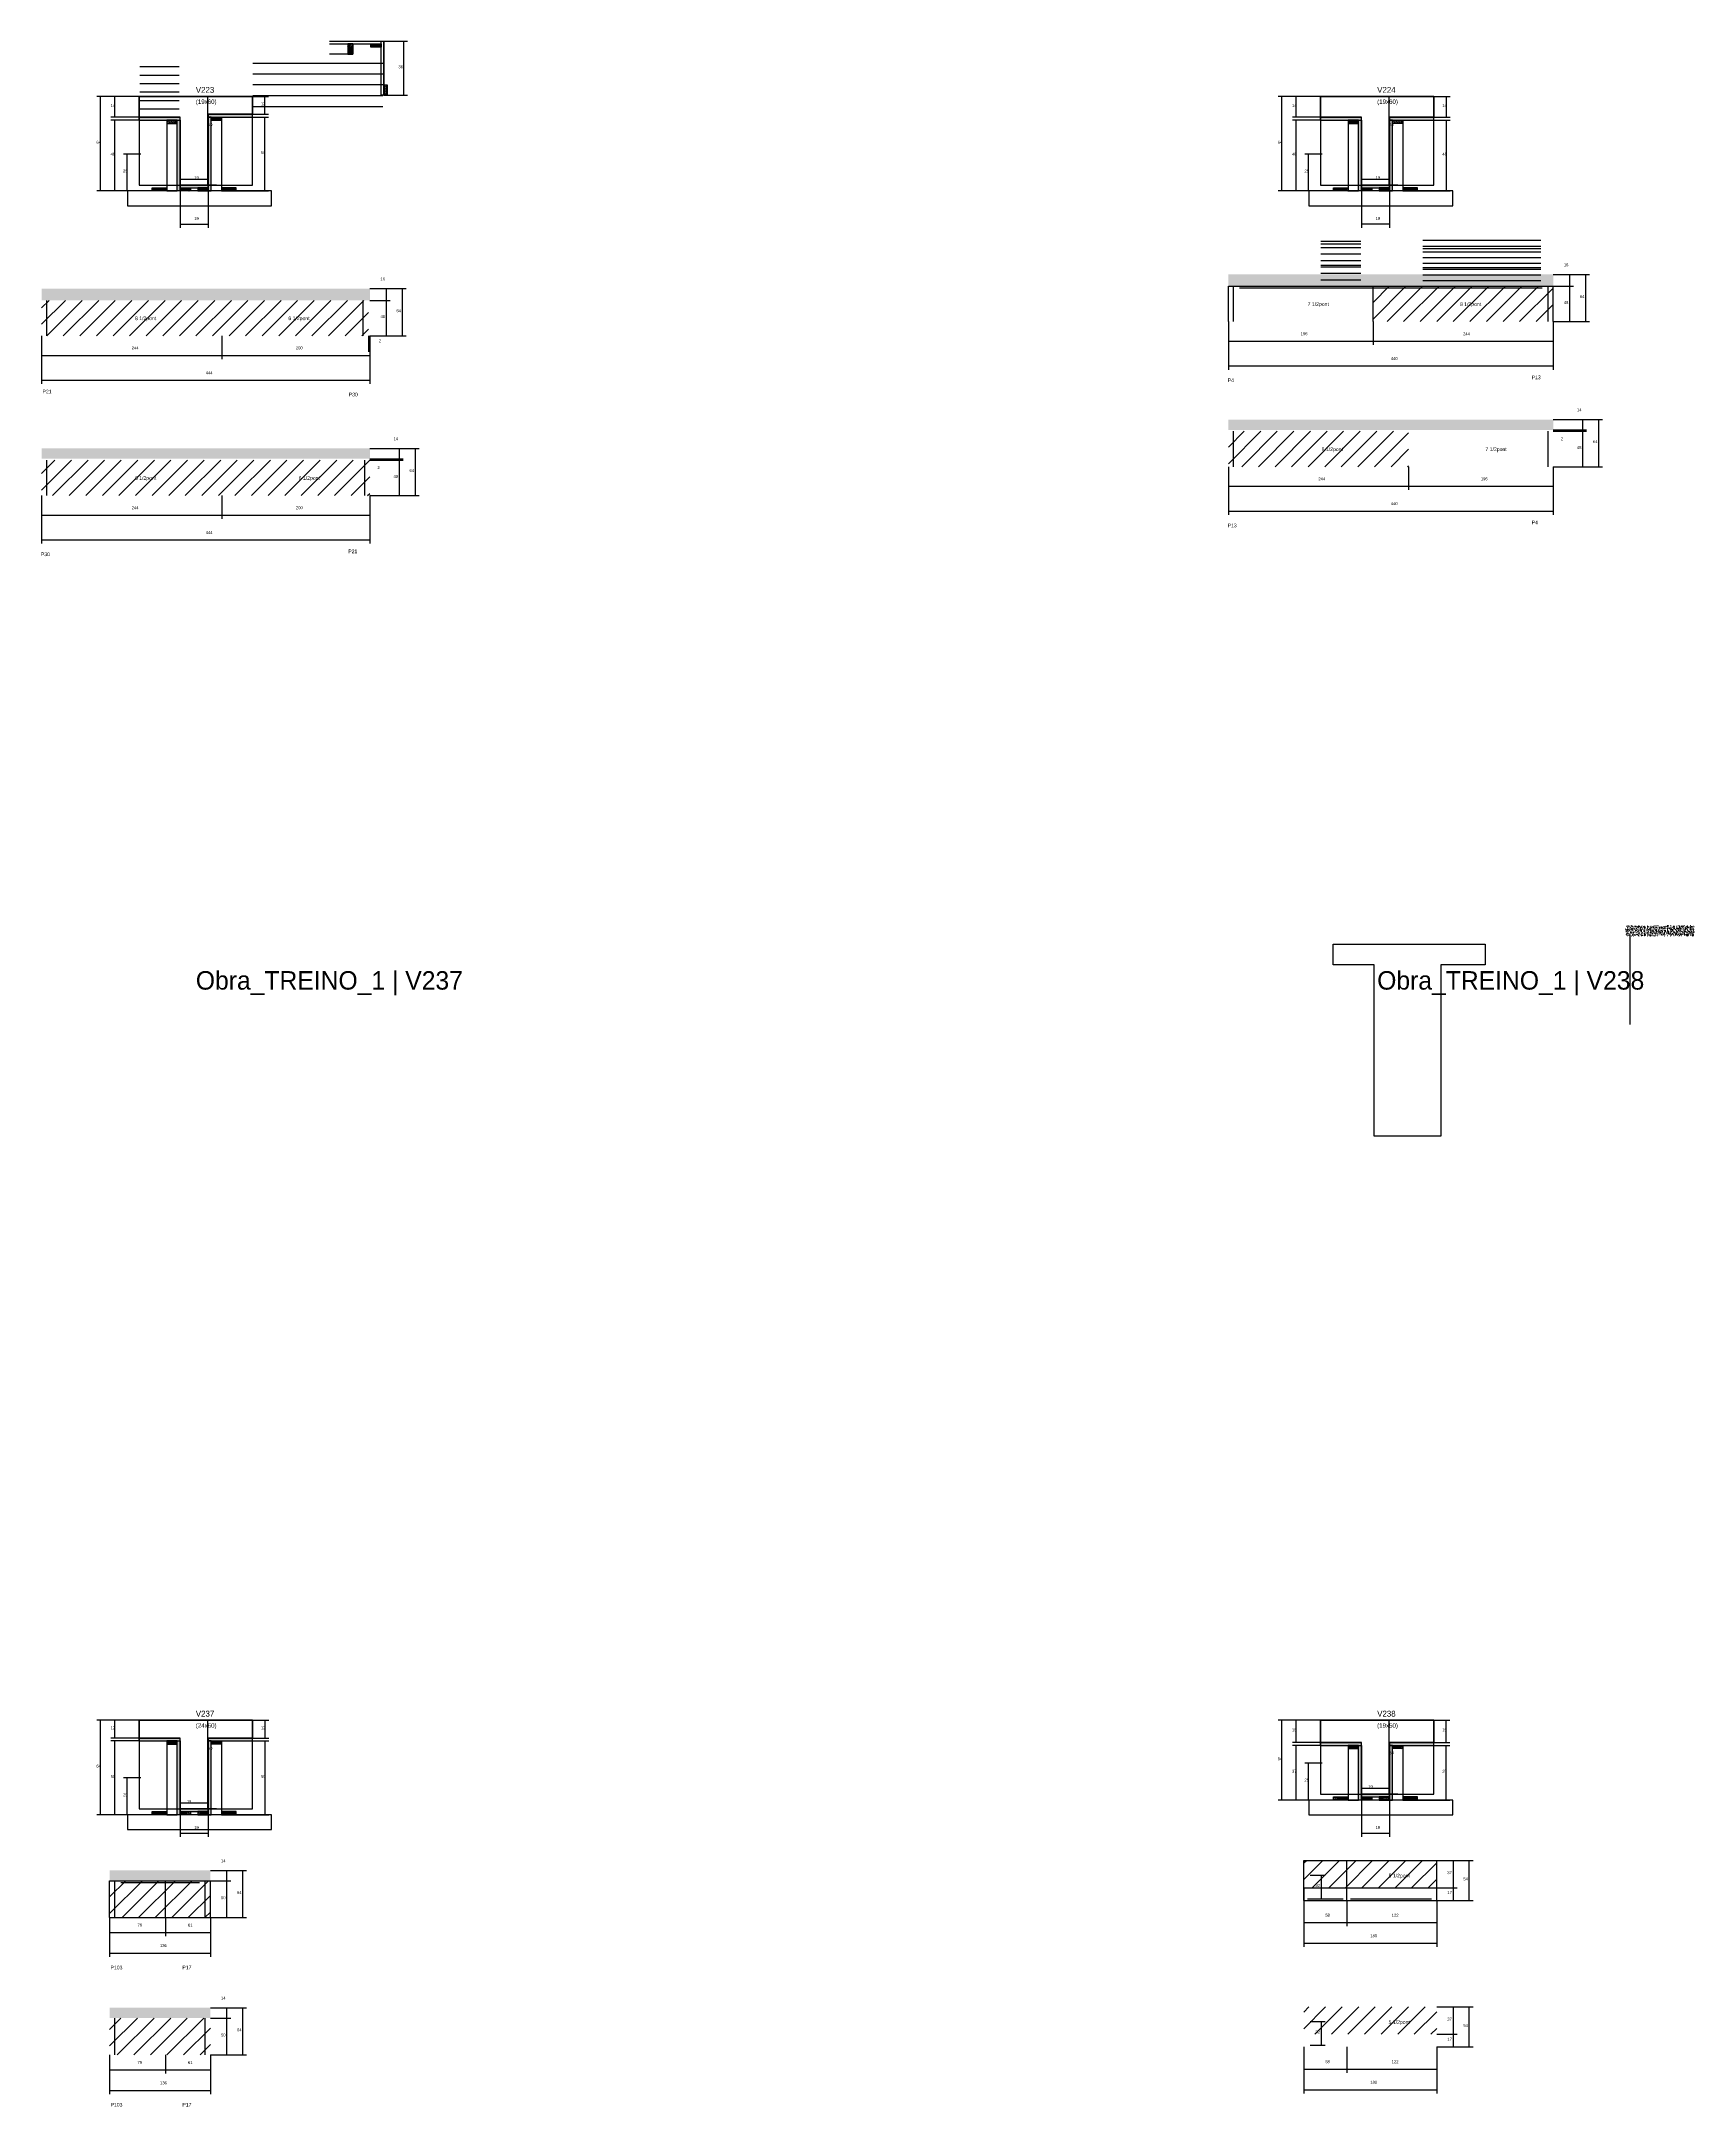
# Model space of a CAD drawing. Header units: metres. Extents: x -2848 to 22762, y -49062 to 1016.
# Drawn here: x 9391 to 11630, y -18123 to -15325 of the extents above; entities that cross this region are included whole.
import ezdxf

# ---------------------------------------------------------------- set-up
doc = ezdxf.new("R2010")
doc.units = ezdxf.units.M
for name, color, linetype in [('CONCRETO', 251, 'Continuous'), ('COTA', 4, 'Continuous'), ('Cota Seção (2x)', 4, 'Continuous'), ('Hachura', 253, 'Continuous'), ('LABEL_ID', 3, 'Continuous'), ('Madeira', 126, 'Continuous'), ('NOMENCLATURA', 7, 'Continuous'), ('Painéis', 200, 'Continuous'), ('REAPROVEITAMENTO', 251, 'Continuous'), ('SARR_2.2x7', 40, 'Continuous'), ('Texto Seção', 7, 'Continuous')]:
    doc.layers.add(name, color=color, linetype=linetype)

msp = doc.modelspace()

# ---------------------------------------------------------------- hatches: boundary and pattern name
at = {"layer": 'COTA'}
h = msp.add_hatch(dxfattribs=at)
h.set_pattern_fill('AR-CONC', scale=0.03)
h.paths.add_polyline_path([(11438.4, -15641), (11438.4, -15657), (11438.4, -15657), (10998.4, -15657), (10998.4, -15657), (10998.4, -15641), (10998.4, -15641), (11438.4, -15641)])
h = msp.add_hatch(dxfattribs=at)
h.set_pattern_fill('AR-CONC', scale=0.03)
h.paths.add_polyline_path([(9835.7, -15660.2), (9835.7, -15676.2), (9835.7, -15676.2), (9391.2, -15676.2), (9391.2, -15676.2), (9391.2, -15660.2), (9391.2, -15660.2), (9835.7, -15660.2)])
h = msp.add_hatch(dxfattribs=at)
h.set_pattern_fill('AR-CONC', scale=0.03)
h.paths.add_polyline_path([(10998.4, -15837.6), (10998.4, -15851.6), (10998.4, -15851.6), (11438.4, -15851.6), (11438.4, -15851.6), (11438.4, -15837.6), (11438.4, -15837.6), (10998.4, -15837.6)])
h = msp.add_hatch(dxfattribs=at)
h.set_pattern_fill('AR-CONC', scale=0.03)
h.paths.add_polyline_path([(9835.7, -15890.7), (9835.7, -15876.7), (9835.7, -15876.7), (9391.2, -15876.7), (9391.2, -15876.7), (9391.2, -15890.7), (9391.2, -15890.7), (9835.7, -15890.7)])
h = msp.add_hatch(dxfattribs=at)
h.set_pattern_fill('AR-CONC', scale=0.03)
h.paths.add_polyline_path([(11536, -16523.2), (11536, -16537.2), (11536, -16537.2), (11630, -16537.2), (11630, -16537.2), (11630, -16523.2), (11630, -16523.2), (11536, -16523.2)])
h = msp.add_hatch(dxfattribs=at)
h.set_pattern_fill('AR-CONC', scale=0.03)
h.paths.add_polyline_path([(9619.8, -17803.3), (9483.3, -17803.3), (9483.3, -17803.3), (9483.3, -17817.3), (9483.3, -17817.3), (9619.8, -17817.3), (9619.8, -17817.3), (9619.8, -17803.3)])
h = msp.add_hatch(dxfattribs=at)
h.set_pattern_fill('AR-CONC', scale=0.03)
h.paths.add_polyline_path([(9619.8, -17989.4), (9483.3, -17989.4), (9483.3, -17989.4), (9483.3, -18003.4), (9483.3, -18003.4), (9619.8, -18003.4), (9619.8, -18003.4), (9619.8, -17989.4)])
at = {"layer": 'Hachura'}
h = msp.add_hatch(dxfattribs=at)
h.set_pattern_fill('ANSI31', scale=0.5)
h.paths.add_polyline_path([(9812.7, -15328.8), (9805.7, -15328.8), (9805.7, -15342.8), (9812.7, -15342.8)])
h = msp.add_hatch(dxfattribs=at)
h.set_pattern_fill('ANSI31', scale=0.5)
h.paths.add_polyline_path([(9837, -15328.8), (9837, -15333.2), (9837, -15333.2), (9851, -15333.2), (9851, -15333.2), (9851, -15328.8), (9851, -15328.8), (9837, -15328.8)])
h = msp.add_hatch(dxfattribs=at)
h.set_pattern_fill('ANSI31', scale=0.5)
h.paths.add_polyline_path([(9854.6, -15398.2), (9859, -15398.2), (9859, -15398.2), (9859, -15384.2), (9859, -15384.2), (9854.6, -15384.2), (9854.6, -15384.2), (9854.6, -15398.2)])
h = msp.add_hatch(color=8, dxfattribs=at)
h.dxf.hatch_style = 1
h.paths.add_polyline_path([(9578.8, -15432), (9578.8, -15428), (9578.8, -15428), (9523.2, -15428), (9523.2, -15428), (9523.2, -15432), (9523.2, -15432), (9578.8, -15432)])
h = msp.add_hatch(dxfattribs=at)
h.set_pattern_fill('ANSI31', scale=0.5)
h.paths.add_polyline_path([(9574.8, -15436.4), (9574.8, -15432), (9574.8, -15432), (9560.8, -15432), (9560.8, -15432), (9560.8, -15436.4), (9560.8, -15436.4), (9574.8, -15436.4)])
h = msp.add_hatch(color=8, dxfattribs=at)
h.dxf.hatch_style = 1
h.paths.add_polyline_path([(9574.8, -15428), (9578.8, -15428), (9578.8, -15428), (9578.8, -15528), (9578.8, -15528), (9574.8, -15528), (9574.8, -15528), (9574.8, -15428)])
h = msp.add_hatch(color=8, dxfattribs=at)
h.dxf.hatch_style = 1
h.paths.add_polyline_path([(9676.8, -15428), (9676.8, -15424), (9676.8, -15424), (9616.8, -15424), (9616.8, -15424), (9616.8, -15428), (9616.8, -15428), (9676.8, -15428)])
h = msp.add_hatch(color=8, dxfattribs=at)
h.dxf.hatch_style = 1
h.paths.add_polyline_path([(9620.8, -15428), (9616.8, -15428), (9616.8, -15428), (9616.8, -15528), (9616.8, -15528), (9620.8, -15528), (9620.8, -15528), (9620.8, -15428)])
h = msp.add_hatch(dxfattribs=at)
h.set_pattern_fill('ANSI31', scale=0.5)
h.paths.add_polyline_path([(9620.8, -15432.4), (9620.8, -15428), (9620.8, -15428), (9634.8, -15428), (9634.8, -15428), (9634.8, -15432.4), (9634.8, -15432.4), (9620.8, -15432.4)])
h = msp.add_hatch(color=8, dxfattribs=at)
h.dxf.hatch_style = 1
h.paths.add_polyline_path([(11178.8, -15432), (11178.8, -15428), (11178.8, -15428), (11123.2, -15428), (11123.2, -15428), (11123.2, -15432), (11123.2, -15432), (11178.8, -15432)])
h = msp.add_hatch(dxfattribs=at)
h.set_pattern_fill('ANSI31', scale=0.5)
h.paths.add_polyline_path([(11174.8, -15436.4), (11174.8, -15432), (11174.8, -15432), (11160.8, -15432), (11160.8, -15432), (11160.8, -15436.4), (11160.8, -15436.4), (11174.8, -15436.4)])
h = msp.add_hatch(color=8, dxfattribs=at)
h.dxf.hatch_style = 1
h.paths.add_polyline_path([(11174.8, -15428), (11178.8, -15428), (11178.8, -15428), (11178.8, -15528), (11178.8, -15528), (11174.8, -15528), (11174.8, -15528), (11174.8, -15428)])
h = msp.add_hatch(color=8, dxfattribs=at)
h.dxf.hatch_style = 1
h.paths.add_polyline_path([(11220.8, -15428), (11216.8, -15428), (11216.8, -15428), (11216.8, -15528), (11216.8, -15528), (11220.8, -15528), (11220.8, -15528), (11220.8, -15428)])
h = msp.add_hatch(color=8, dxfattribs=at)
h.dxf.hatch_style = 1
h.paths.add_polyline_path([(11276.8, -15432), (11276.8, -15428), (11276.8, -15428), (11216.8, -15428), (11216.8, -15428), (11216.8, -15432), (11216.8, -15432), (11276.8, -15432)])
h = msp.add_hatch(dxfattribs=at)
h.set_pattern_fill('ANSI31', scale=0.5)
h.paths.add_polyline_path([(11220.8, -15436.4), (11220.8, -15432), (11220.8, -15432), (11234.8, -15432), (11234.8, -15432), (11234.8, -15436.4), (11234.8, -15436.4), (11220.8, -15436.4)])
h = msp.add_hatch(dxfattribs=at)
h.set_pattern_fill('ANSI31', scale=0.5)
h.paths.add_polyline_path([(9540.8, -15528), (9540.8, -15523.6), (9540.8, -15523.6), (9560.8, -15523.6), (9560.8, -15523.6), (9560.8, -15528), (9560.8, -15528), (9540.8, -15528)])
h = msp.add_hatch(color=8, dxfattribs=at)
h.dxf.hatch_style = 1
h.paths.add_polyline_path([(9616.8, -15523.6), (9616.8, -15520), (9616.8, -15520), (9578.8, -15520), (9578.8, -15520), (9578.8, -15523.6), (9578.8, -15523.6), (9616.8, -15523.6)])
h = msp.add_hatch(dxfattribs=at)
h.set_pattern_fill('ANSI31', scale=0.5)
h.paths.add_polyline_path([(9578.8, -15528), (9578.8, -15523.6), (9578.8, -15523.6), (9592.8, -15523.6), (9592.8, -15523.6), (9592.8, -15528), (9592.8, -15528), (9578.8, -15528)])
h = msp.add_hatch(dxfattribs=at)
h.set_pattern_fill('ANSI31', scale=0.5)
h.paths.add_polyline_path([(9616.8, -15528), (9616.8, -15523.6), (9616.8, -15523.6), (9602.8, -15523.6), (9602.8, -15523.6), (9602.8, -15528), (9602.8, -15528), (9616.8, -15528)])
h = msp.add_hatch(dxfattribs=at)
h.set_pattern_fill('ANSI31', scale=0.5)
h.paths.add_polyline_path([(9654.8, -15528), (9654.8, -15523.6), (9654.8, -15523.6), (9634.8, -15523.6), (9634.8, -15523.6), (9634.8, -15528), (9634.8, -15528), (9654.8, -15528)])
h = msp.add_hatch(dxfattribs=at)
h.set_pattern_fill('ANSI31', scale=0.5)
h.paths.add_polyline_path([(11140.8, -15528), (11140.8, -15523.6), (11140.8, -15523.6), (11160.8, -15523.6), (11160.8, -15523.6), (11160.8, -15528), (11160.8, -15528), (11140.8, -15528)])
h = msp.add_hatch(color=8, dxfattribs=at)
h.dxf.hatch_style = 1
h.paths.add_polyline_path([(11216.8, -15523.6), (11216.8, -15520), (11216.8, -15520), (11178.8, -15520), (11178.8, -15520), (11178.8, -15523.6), (11178.8, -15523.6), (11216.8, -15523.6)])
h = msp.add_hatch(dxfattribs=at)
h.set_pattern_fill('ANSI31', scale=0.5)
h.paths.add_polyline_path([(11178.8, -15528), (11178.8, -15523.6), (11178.8, -15523.6), (11192.8, -15523.6), (11192.8, -15523.6), (11192.8, -15528), (11192.8, -15528), (11178.8, -15528)])
h = msp.add_hatch(dxfattribs=at)
h.set_pattern_fill('ANSI31', scale=0.5)
h.paths.add_polyline_path([(11216.8, -15528), (11216.8, -15523.6), (11216.8, -15523.6), (11202.8, -15523.6), (11202.8, -15523.6), (11202.8, -15528), (11202.8, -15528), (11216.8, -15528)])
h = msp.add_hatch(dxfattribs=at)
h.set_pattern_fill('ANSI31', scale=0.5)
h.paths.add_polyline_path([(11254.8, -15528), (11254.8, -15523.6), (11254.8, -15523.6), (11234.8, -15523.6), (11234.8, -15523.6), (11234.8, -15528), (11234.8, -15528), (11254.8, -15528)])
h = msp.add_hatch(color=8, dxfattribs=at)
h.dxf.hatch_style = 1
h.paths.add_polyline_path([(9578.8, -17628), (9578.8, -17624), (9578.8, -17624), (9523.2, -17624), (9523.2, -17624), (9523.2, -17628), (9523.2, -17628), (9578.8, -17628)])
h = msp.add_hatch(dxfattribs=at)
h.set_pattern_fill('ANSI31', scale=0.5)
h.paths.add_polyline_path([(9574.8, -17632.4), (9574.8, -17628), (9574.8, -17628), (9560.8, -17628), (9560.8, -17628), (9560.8, -17632.4), (9560.8, -17632.4), (9574.8, -17632.4)])
h = msp.add_hatch(color=8, dxfattribs=at)
h.dxf.hatch_style = 1
h.paths.add_polyline_path([(9574.8, -17628), (9578.8, -17628), (9578.8, -17628), (9578.8, -17728), (9578.8, -17728), (9574.8, -17728), (9574.8, -17728), (9574.8, -17628)])
h = msp.add_hatch(color=8, dxfattribs=at)
h.dxf.hatch_style = 1
h.paths.add_polyline_path([(9676.8, -17628), (9676.8, -17624), (9676.8, -17624), (9616.8, -17624), (9616.8, -17624), (9616.8, -17628), (9616.8, -17628), (9676.8, -17628)])
h = msp.add_hatch(color=8, dxfattribs=at)
h.dxf.hatch_style = 1
h.paths.add_polyline_path([(9620.8, -17628), (9616.8, -17628), (9616.8, -17628), (9616.8, -17728), (9616.8, -17728), (9620.8, -17728), (9620.8, -17728), (9620.8, -17628)])
h = msp.add_hatch(dxfattribs=at)
h.set_pattern_fill('ANSI31', scale=0.5)
h.paths.add_polyline_path([(9620.8, -17632.4), (9620.8, -17628), (9620.8, -17628), (9634.8, -17628), (9634.8, -17628), (9634.8, -17632.4), (9634.8, -17632.4), (9620.8, -17632.4)])
h = msp.add_hatch(color=8, dxfattribs=at)
h.dxf.hatch_style = 1
h.paths.add_polyline_path([(11178.8, -17634), (11178.8, -17630), (11178.8, -17630), (11123.2, -17630), (11123.2, -17630), (11123.2, -17634), (11123.2, -17634), (11178.8, -17634)])
h = msp.add_hatch(dxfattribs=at)
h.set_pattern_fill('ANSI31', scale=0.5)
h.paths.add_polyline_path([(11174.8, -17638.4), (11174.8, -17634), (11174.8, -17634), (11160.8, -17634), (11160.8, -17634), (11160.8, -17638.4), (11160.8, -17638.4), (11174.8, -17638.4)])
h = msp.add_hatch(color=8, dxfattribs=at)
h.dxf.hatch_style = 1
h.paths.add_polyline_path([(11174.8, -17634), (11178.8, -17634), (11178.8, -17634), (11178.8, -17708), (11178.8, -17708), (11174.8, -17708), (11174.8, -17708), (11174.8, -17634)])
h = msp.add_hatch(color=8, dxfattribs=at)
h.dxf.hatch_style = 1
h.paths.add_polyline_path([(11276.8, -17634), (11276.8, -17630), (11276.8, -17630), (11216.8, -17630), (11216.8, -17630), (11216.8, -17634), (11216.8, -17634), (11276.8, -17634)])
h = msp.add_hatch(color=8, dxfattribs=at)
h.dxf.hatch_style = 1
h.paths.add_polyline_path([(11220.8, -17634), (11216.8, -17634), (11216.8, -17634), (11216.8, -17708), (11216.8, -17708), (11220.8, -17708), (11220.8, -17708), (11220.8, -17634)])
h = msp.add_hatch(dxfattribs=at)
h.set_pattern_fill('ANSI31', scale=0.5)
h.paths.add_polyline_path([(11220.8, -17638.4), (11220.8, -17634), (11220.8, -17634), (11234.8, -17634), (11234.8, -17634), (11234.8, -17638.4), (11234.8, -17638.4), (11220.8, -17638.4)])
h = msp.add_hatch(dxfattribs=at)
h.set_pattern_fill('ANSI31', scale=0.5)
h.paths.add_polyline_path([(11140.8, -17708), (11140.8, -17703.6), (11140.8, -17703.6), (11160.8, -17703.6), (11160.8, -17703.6), (11160.8, -17708), (11160.8, -17708), (11140.8, -17708)])
h = msp.add_hatch(color=8, dxfattribs=at)
h.dxf.hatch_style = 1
h.paths.add_polyline_path([(11216.8, -17703.6), (11216.8, -17700), (11216.8, -17700), (11178.8, -17700), (11178.8, -17700), (11178.8, -17703.6), (11178.8, -17703.6), (11216.8, -17703.6)])
h = msp.add_hatch(dxfattribs=at)
h.set_pattern_fill('ANSI31', scale=0.5)
h.paths.add_polyline_path([(11178.8, -17708), (11178.8, -17703.6), (11178.8, -17703.6), (11192.8, -17703.6), (11192.8, -17703.6), (11192.8, -17708), (11192.8, -17708), (11178.8, -17708)])
h = msp.add_hatch(dxfattribs=at)
h.set_pattern_fill('ANSI31', scale=0.5)
h.paths.add_polyline_path([(11216.8, -17708), (11216.8, -17703.6), (11216.8, -17703.6), (11202.8, -17703.6), (11202.8, -17703.6), (11202.8, -17708), (11202.8, -17708), (11216.8, -17708)])
h = msp.add_hatch(dxfattribs=at)
h.set_pattern_fill('ANSI31', scale=0.5)
h.paths.add_polyline_path([(11254.8, -17708), (11254.8, -17703.6), (11254.8, -17703.6), (11234.8, -17703.6), (11234.8, -17703.6), (11234.8, -17708), (11234.8, -17708), (11254.8, -17708)])
h = msp.add_hatch(dxfattribs=at)
h.set_pattern_fill('ANSI31', scale=0.5)
h.paths.add_polyline_path([(9540.8, -17728), (9540.8, -17723.6), (9540.8, -17723.6), (9560.8, -17723.6), (9560.8, -17723.6), (9560.8, -17728), (9560.8, -17728), (9540.8, -17728)])
h = msp.add_hatch(color=8, dxfattribs=at)
h.dxf.hatch_style = 1
h.paths.add_polyline_path([(9616.8, -17723.6), (9616.8, -17720), (9616.8, -17720), (9578.8, -17720), (9578.8, -17720), (9578.8, -17723.6), (9578.8, -17723.6), (9616.8, -17723.6)])
h = msp.add_hatch(dxfattribs=at)
h.set_pattern_fill('ANSI31', scale=0.5)
h.paths.add_polyline_path([(9578.8, -17728), (9578.8, -17723.6), (9578.8, -17723.6), (9592.8, -17723.6), (9592.8, -17723.6), (9592.8, -17728), (9592.8, -17728), (9578.8, -17728)])
h = msp.add_hatch(dxfattribs=at)
h.set_pattern_fill('ANSI31', scale=0.5)
h.paths.add_polyline_path([(9616.8, -17728), (9616.8, -17723.6), (9616.8, -17723.6), (9602.8, -17723.6), (9602.8, -17723.6), (9602.8, -17728), (9602.8, -17728), (9616.8, -17728)])
h = msp.add_hatch(dxfattribs=at)
h.set_pattern_fill('ANSI31', scale=0.5)
h.paths.add_polyline_path([(9654.8, -17728), (9654.8, -17723.6), (9654.8, -17723.6), (9634.8, -17723.6), (9634.8, -17723.6), (9634.8, -17728), (9634.8, -17728), (9654.8, -17728)])
at = {"layer": 'REAPROVEITAMENTO'}
h = msp.add_hatch(dxfattribs=at)
h.set_pattern_fill('ANSI31', scale=5)
h.paths.add_polyline_path([(11194.4, -15705), (11438.4, -15705), (11438.4, -15705), (11438.4, -15657), (11438.4, -15657), (11194.4, -15657), (11194.4, -15657), (11194.4, -15705)])
h = msp.add_hatch(dxfattribs=at)
h.set_pattern_fill('ANSI31', scale=5)
h.paths.add_polyline_path([(9391.2, -15724.2), (9833.7, -15724.2), (9833.7, -15724.2), (9833.7, -15676.2), (9833.7, -15676.2), (9391.2, -15676.2), (9391.2, -15676.2), (9391.2, -15724.2)])
h = msp.add_hatch(dxfattribs=at)
h.set_pattern_fill('ANSI31', scale=5)
h.paths.add_polyline_path([(10998.4, -15901.6), (11242.4, -15901.6), (11242.4, -15901.6), (11242.4, -15853.6), (11242.4, -15853.6), (10998.4, -15853.6), (10998.4, -15853.6), (10998.4, -15901.6)])
h = msp.add_hatch(dxfattribs=at)
h.set_pattern_fill('ANSI31', scale=5)
h.paths.add_polyline_path([(9391.2, -15940.7), (9835.7, -15940.7), (9835.7, -15940.7), (9835.7, -15892.7), (9835.7, -15892.7), (9391.2, -15892.7), (9391.2, -15892.7), (9391.2, -15940.7)])
h = msp.add_hatch(dxfattribs=at)
h.set_pattern_fill('ANSI31', scale=5)
h.paths.add_polyline_path([(11100.7, -17826.9), (11280.7, -17826.9), (11280.7, -17826.9), (11280.7, -17789.9), (11280.7, -17789.9), (11100.7, -17789.9), (11100.7, -17789.9), (11100.7, -17826.9)])
h = msp.add_hatch(dxfattribs=at)
h.set_pattern_fill('ANSI31', scale=5)
h.paths.add_polyline_path([(9483.3, -17867.3), (9619.8, -17867.3), (9619.8, -17867.3), (9619.8, -17817.3), (9619.8, -17817.3), (9483.3, -17817.3), (9483.3, -17817.3), (9483.3, -17867.3)])
h = msp.add_hatch(dxfattribs=at)
h.set_pattern_fill('ANSI31', scale=5)
h.paths.add_polyline_path([(11100.7, -18025.4), (11280.7, -18025.4), (11280.7, -18025.4), (11280.7, -17988.4), (11280.7, -17988.4), (11100.7, -17988.4), (11100.7, -17988.4), (11100.7, -18025.4)])
h = msp.add_hatch(dxfattribs=at)
h.set_pattern_fill('ANSI31', scale=5)
h.paths.add_polyline_path([(9483.3, -18053.4), (9619.8, -18053.4), (9619.8, -18053.4), (9619.8, -18003.4), (9619.8, -18003.4), (9483.3, -18003.4), (9483.3, -18003.4), (9483.3, -18053.4)])

# ---------------------------------------------------------------- linework, layer by layer
at = {"layer": 'CONCRETO'}
for points in [[(9523.2, -15428), (9523.2, -15400), (9676.8, -15400), (9676.8, -15424), (9616.8, -15424), (9616.8, -15520), (9578.8, -15520), (9578.8, -15428)], [(9523.2, -15520), (9676.8, -15520), (9676.8, -15400), (9523.2, -15400)], [(11123.2, -15428), (11123.2, -15400), (11276.8, -15400), (11276.8, -15428), (11216.8, -15428), (11216.8, -15520), (11178.8, -15520), (11178.8, -15428)], [(11123.2, -15520), (11276.8, -15520), (11276.8, -15400), (11123.2, -15400)], [(11140.5, -16576.6), (11140.5, -16548.6), (11346.1, -16548.6), (11346.1, -16576.6), (11286.1, -16576.6), (11286.1, -16808.6), (11196.1, -16808.6), (11196.1, -16576.6)], [(9523.2, -17624), (9523.2, -17600), (9676.8, -17600), (9676.8, -17624), (9616.8, -17624), (9616.8, -17720), (9578.8, -17720), (9578.8, -17624)], [(9523.2, -17720), (9676.8, -17720), (9676.8, -17600), (9523.2, -17600)], [(11123.2, -17630), (11123.2, -17600), (11276.8, -17600), (11276.8, -17630), (11216.8, -17630), (11216.8, -17700), (11178.8, -17700), (11178.8, -17630)], [(11123.2, -17700), (11276.8, -17700), (11276.8, -17600), (11123.2, -17600)]]:
    msp.add_lwpolyline(points, close=True, dxfattribs=at)
at = {"layer": 'COTA'}
for p, q in [((9854.6, -15325.2), (9886.9, -15325.2)), ((9881.9, -15398.2), (9881.9, -15325.2)), ((9523.2, -15400), (9465.8, -15400)), ((9470.8, -15528), (9470.8, -15400)), ((9523.2, -15400), (9485.1, -15400)), ((9490.1, -15428), (9490.1, -15400)), ((9676.8, -15400), (9698.6, -15400)), ((9693.6, -15424), (9693.6, -15400)), ((9854.6, -15398.2), (9886.9, -15398.2)), ((11123.2, -15400), (11065.8, -15400)), ((11070.8, -15528), (11070.8, -15400)), ((11123.2, -15400), (11085.2, -15400)), ((11090.2, -15428), (11090.2, -15400)), ((11276.8, -15400), (11298.7, -15400)), ((11293.7, -15428), (11293.7, -15400)), ((9523.2, -15428), (9485.1, -15428)), ((9523.2, -15432), (9485.1, -15432)), ((9490.1, -15528), (9490.1, -15432)), ((9676.8, -15424), (9698.6, -15424)), ((9676.8, -15428), (9698.6, -15428)), ((9693.6, -15528), (9693.6, -15428)), ((11123.2, -15428), (11085.2, -15428)), ((11123.2, -15432), (11085.2, -15432)), ((11090.2, -15528), (11090.2, -15432)), ((11276.8, -15428), (11298.7, -15428)), ((11276.8, -15432), (11298.7, -15432)), ((11293.7, -15528), (11293.7, -15432)), ((9525.5, -15478.1), (9501.9, -15478.1)), ((9506.9, -15528), (9506.9, -15478.1)), ((11125.5, -15478), (11102, -15478)), ((11107, -15528), (11107, -15478)), ((9545.2, -15528), (9465.8, -15528)), ((9545.2, -15528), (9485.1, -15528)), ((9525.5, -15528), (9501.9, -15528)), ((9578.8, -15528), (9578.8, -15577.8)), ((9616.8, -15528), (9616.8, -15577.8)), ((9650.4, -15528), (9698.6, -15528)), ((11145.2, -15528), (11065.8, -15528)), ((11145.2, -15528), (11085.2, -15528)), ((11125.5, -15528), (11102, -15528)), ((11178.8, -15528), (11178.8, -15577.7)), ((11216.8, -15528), (11216.8, -15577.7)), ((11250.4, -15528), (11298.7, -15528)), ((9578.8, -15572.8), (9616.8, -15572.8)), ((11178.8, -15572.7), (11216.8, -15572.7)), ((11438.4, -15641), (11465.9, -15641)), ((11438.4, -15641), (11487.5, -15641)), ((11460.9, -15657), (11460.9, -15641)), ((11482.5, -15705), (11482.5, -15641)), ((9835.7, -15660.2), (9863.1, -15660.2)), ((9835.7, -15660.2), (9884.8, -15660.2)), ((9858.1, -15676.2), (9858.1, -15660.2)), ((9879.8, -15724.2), (9879.8, -15660.2)), ((11438.4, -15657), (11465.9, -15657)), ((11438.4, -15657), (11465.9, -15657)), ((11460.9, -15705), (11460.9, -15657)), ((9835.7, -15676.2), (9863.1, -15676.2)), ((9835.7, -15676.2), (9863.1, -15676.2)), ((9858.1, -15724.2), (9858.1, -15676.2)), ((9391.2, -15724.2), (9391.2, -15755.8)), ((9391.2, -15724.2), (9391.2, -15789.3)), ((9635.2, -15724.2), (9635.2, -15755.8)), ((9635.2, -15724.2), (9635.2, -15755.8)), ((9833.7, -15724.2), (9833.7, -15745.9)), ((9835.7, -15724.2), (9835.7, -15755.8)), ((9835.7, -15724.2), (9835.7, -15789.3)), ((9835.7, -15724.2), (9863.1, -15724.2)), ((9835.7, -15724.2), (9884.8, -15724.2)), ((9835.7, -15724.2), (9835.7, -15745.9)), ((10998.4, -15705), (10998.4, -15736.5)), ((10998.4, -15705), (10998.4, -15770.1)), ((11194.4, -15705), (11194.4, -15736.5)), ((11194.4, -15705), (11194.4, -15736.5)), ((11438.4, -15705), (11438.4, -15736.5)), ((11438.4, -15705), (11438.4, -15770.1)), ((11438.4, -15705), (11465.9, -15705)), ((11438.4, -15705), (11487.5, -15705)), ((9391.2, -15750.8), (9635.2, -15750.8)), ((9635.2, -15750.8), (9835.7, -15750.8)), ((9833.7, -15740.9), (9835.7, -15740.9)), ((10998.4, -15731.5), (11194.4, -15731.5)), ((11194.4, -15731.5), (11438.4, -15731.5)), ((10998.4, -15765.1), (11438.4, -15765.1)), ((9391.2, -15784.3), (9835.7, -15784.3)), ((11438.4, -15837.6), (11483.6, -15837.6)), ((11438.4, -15837.6), (11505.2, -15837.6)), ((11478.6, -15851.6), (11478.6, -15837.6)), ((11500.2, -15901.6), (11500.2, -15837.6)), ((11438.4, -15851.6), (11483.6, -15851.6)), ((11438.4, -15853.6), (11483.6, -15853.6)), ((11478.6, -15901.6), (11478.6, -15853.6)), ((9835.7, -15876.7), (9880.9, -15876.7)), ((9835.7, -15876.7), (9902.5, -15876.7)), ((9835.7, -15890.7), (9880.9, -15890.7)), ((9835.7, -15892.7), (9880.9, -15892.7)), ((9875.9, -15890.7), (9875.9, -15876.7)), ((9875.9, -15940.7), (9875.9, -15892.7)), ((9897.5, -15940.7), (9897.5, -15876.7)), ((10998.4, -15901.6), (10998.4, -15933.1)), ((10998.4, -15901.6), (10998.4, -15966.7)), ((11242.4, -15901.6), (11242.4, -15933.1)), ((11242.4, -15901.6), (11242.4, -15933.1)), ((11438.4, -15901.6), (11438.4, -15933.1)), ((11438.4, -15901.6), (11438.4, -15966.7)), ((11438.4, -15901.6), (11483.6, -15901.6)), ((11438.4, -15901.6), (11505.2, -15901.6)), ((9391.2, -15940.7), (9391.2, -15972.2)), ((9391.2, -15940.7), (9391.2, -16005.7)), ((9635.2, -15940.7), (9635.2, -15972.2)), ((9635.2, -15940.7), (9635.2, -15972.2)), ((9835.7, -15940.7), (9835.7, -15972.2)), ((9835.7, -15940.7), (9835.7, -16005.7)), ((9835.7, -15940.7), (9880.9, -15940.7)), ((9835.7, -15940.7), (9902.5, -15940.7)), ((10998.4, -15928.1), (11242.4, -15928.1)), ((11242.4, -15928.1), (11438.4, -15928.1)), ((9391.2, -15967.2), (9635.2, -15967.2)), ((9635.2, -15967.2), (9835.7, -15967.2)), ((10998.4, -15961.7), (11438.4, -15961.7)), ((9391.2, -16000.7), (9835.7, -16000.7)), ((9523.2, -17600), (9465.8, -17600)), ((9470.8, -17728), (9470.8, -17600)), ((9523.2, -17600), (9485.1, -17600)), ((9490.1, -17624), (9490.1, -17600)), ((9676.8, -17600), (9698.7, -17600)), ((9693.7, -17624), (9693.7, -17600)), ((11123.2, -17600), (11065.8, -17600)), ((11070.8, -17708), (11070.8, -17600)), ((11123.2, -17600), (11085.1, -17600)), ((11090.1, -17630), (11090.1, -17600)), ((11276.8, -17600), (11298.6, -17600)), ((11293.6, -17630), (11293.6, -17600)), ((9523.2, -17624), (9485.1, -17624)), ((9523.2, -17628), (9485.1, -17628)), ((9490.1, -17728), (9490.1, -17628)), ((9676.8, -17624), (9698.7, -17624)), ((9676.8, -17628), (9698.7, -17628)), ((9693.7, -17728), (9693.7, -17628)), ((11123.2, -17630), (11085.1, -17630)), ((11123.2, -17634), (11085.1, -17634)), ((11090.1, -17708), (11090.1, -17634)), ((11276.8, -17630), (11298.6, -17630)), ((11276.8, -17634), (11298.6, -17634)), ((11293.6, -17708), (11293.6, -17634)), ((9525.5, -17678), (9501.9, -17678)), ((9506.9, -17728), (9506.9, -17678)), ((11125.5, -17658), (11101.9, -17658)), ((11106.9, -17708), (11106.9, -17658)), ((11145.2, -17708), (11065.8, -17708)), ((11145.2, -17708), (11085.1, -17708)), ((11125.5, -17708), (11101.9, -17708)), ((11178.8, -17708), (11178.8, -17757.7)), ((11216.8, -17708), (11216.8, -17757.7)), ((11250.4, -17708), (11298.6, -17708)), ((9545.2, -17728), (9465.8, -17728)), ((9545.2, -17728), (9485.1, -17728)), ((9525.5, -17728), (9501.9, -17728)), ((9578.8, -17728), (9578.8, -17757.7)), ((9616.8, -17728), (9616.8, -17757.7)), ((9650.4, -17728), (9698.7, -17728)), ((9578.8, -17752.7), (9616.8, -17752.7)), ((11178.8, -17752.7), (11216.8, -17752.7)), ((11280.7, -17789.9), (11329.8, -17789.9)), ((11280.7, -17789.9), (11308.2, -17789.9)), ((11303.2, -17826.9), (11303.2, -17789.9)), ((11324.8, -17843.9), (11324.8, -17789.9)), ((9619.8, -17803.3), (9668.8, -17803.3)), ((9619.8, -17803.3), (9647.2, -17803.3)), ((9619.8, -17817.3), (9647.2, -17817.3)), ((9619.8, -17817.3), (9647.2, -17817.3)), ((9642.2, -17817.3), (9642.2, -17803.3)), ((9642.2, -17867.3), (9642.2, -17817.3)), ((9663.8, -17867.3), (9663.8, -17803.3)), ((11100.7, -17826.9), (11100.7, -17907)), ((11100.7, -17843.9), (11100.7, -17879.1)), ((11158.7, -17843.9), (11158.7, -17879.1)), ((11158.7, -17843.9), (11158.7, -17879.1)), ((11280.7, -17826.9), (11308.2, -17826.9)), ((11280.7, -17843.9), (11280.7, -17879.1)), ((11280.7, -17843.9), (11280.7, -17907)), ((11280.7, -17843.9), (11329.8, -17843.9)), ((9483.3, -17867.3), (9483.3, -17892.5)), ((9483.3, -17867.3), (9483.3, -17920.4)), ((9558.8, -17867.3), (9558.8, -17892.5)), ((9558.8, -17867.3), (9558.8, -17892.5)), ((9619.8, -17867.3), (9619.8, -17892.5)), ((9619.8, -17867.3), (9619.8, -17920.4)), ((9619.8, -17867.3), (9668.8, -17867.3)), ((9619.8, -17867.3), (9647.2, -17867.3)), ((11100.7, -17874.1), (11158.7, -17874.1)), ((11158.7, -17874.1), (11280.7, -17874.1)), ((9483.3, -17887.5), (9558.8, -17887.5)), ((9558.8, -17887.5), (9619.8, -17887.5)), ((11100.7, -17902), (11280.7, -17902)), ((9483.3, -17915.4), (9619.8, -17915.4)), ((9619.8, -17989.4), (9668.8, -17989.4)), ((9619.8, -17989.4), (9647.2, -17989.4)), ((9642.2, -18003.4), (9642.2, -17989.4)), ((9663.8, -18053.4), (9663.8, -17989.4)), ((11280.7, -17988.4), (11329.8, -17988.4)), ((11280.7, -17988.4), (11308.2, -17988.4)), ((11303.2, -18025.4), (11303.2, -17988.4)), ((11324.8, -18042.4), (11324.8, -17988.4)), ((9619.8, -18003.4), (9647.2, -18003.4)), ((9619.8, -18003.4), (9647.2, -18003.4)), ((9642.2, -18053.4), (9642.2, -18003.4)), ((11100.7, -18042.4), (11100.7, -18077.7)), ((11100.7, -18042.4), (11100.7, -18105.5)), ((11158.7, -18042.4), (11158.7, -18077.7)), ((11158.7, -18042.4), (11158.7, -18077.7)), ((11280.7, -18025.4), (11308.2, -18025.4)), ((11280.7, -18042.4), (11280.7, -18077.7)), ((11280.7, -18042.4), (11280.7, -18105.5)), ((11280.7, -18042.4), (11329.8, -18042.4)), ((9483.3, -18053.4), (9483.3, -18078.6)), ((9483.3, -18053.4), (9483.3, -18106.5)), ((9483.3, -18073.6), (9558.8, -18073.6)), ((9558.8, -18053.4), (9558.8, -18078.6)), ((9558.8, -18053.4), (9558.8, -18078.6)), ((9558.8, -18073.6), (9619.8, -18073.6)), ((9619.8, -18053.4), (9619.8, -18078.6)), ((9619.8, -18053.4), (9619.8, -18106.5)), ((9619.8, -18053.4), (9668.8, -18053.4)), ((9619.8, -18053.4), (9647.2, -18053.4)), ((11100.7, -18072.7), (11158.7, -18072.7)), ((11158.7, -18072.7), (11280.7, -18072.7)), ((9483.3, -18101.5), (9619.8, -18101.5)), ((11100.7, -18100.5), (11280.7, -18100.5))]:
    msp.add_line(p, q, dxfattribs=at)
at = {"layer": 'Cota Seção (2x)'}
for p, q in [((9627.8, -15400), (9611.3, -15400)), ((9616.3, -15520), (9616.3, -15400)), ((11227.8, -15400), (11211.3, -15400)), ((11216.3, -15520), (11216.3, -15400)), ((9578.8, -15528), (9578.8, -15507)), ((9578.8, -15512), (9616.8, -15512)), ((9627.8, -15520), (9611.3, -15520)), ((9616.8, -15528), (9616.8, -15507)), ((11178.8, -15528), (11178.8, -15507)), ((11178.8, -15512), (11216.8, -15512)), ((11227.8, -15520), (11211.3, -15520)), ((11216.8, -15528), (11216.8, -15507)), ((11438.4, -15851.6), (11461.7, -15851.6)), ((11438.4, -15853.6), (11461.7, -15853.6)), ((11456.7, -15853.6), (11456.7, -15851.6)), ((9835.7, -15890.7), (9859, -15890.7)), ((9835.7, -15892.7), (9859, -15892.7)), ((9854, -15892.7), (9854, -15890.7)), ((9627.8, -17600), (9611.3, -17600)), ((9616.3, -17720), (9616.3, -17600)), ((11227.8, -17600), (11211.3, -17600)), ((11216.3, -17700), (11216.3, -17600)), ((9578.8, -17728), (9578.8, -17707)), ((9578.8, -17712), (9616.8, -17712)), ((9616.8, -17728), (9616.8, -17707)), ((11178.8, -17708), (11178.8, -17687)), ((11178.8, -17692), (11216.8, -17692)), ((11227.8, -17700), (11211.3, -17700)), ((11216.8, -17708), (11216.8, -17687)), ((9627.8, -17720), (9611.3, -17720)), ((11109.2, -17809.7), (11129.7, -17809.7)), ((11124.7, -17841.7), (11124.7, -17809.7)), ((11109.2, -17841.7), (11129.7, -17841.7)), ((11280.7, -17826.9), (11308.2, -17826.9)), ((11280.7, -17843.9), (11308.2, -17843.9)), ((11303.2, -17843.9), (11303.2, -17826.9)), ((11109.2, -18008.2), (11129.7, -18008.2)), ((11124.7, -18040.2), (11124.7, -18008.2)), ((11109.2, -18040.2), (11129.7, -18040.2)), ((11280.7, -18025.4), (11308.2, -18025.4)), ((11280.7, -18042.4), (11308.2, -18042.4)), ((11303.2, -18042.4), (11303.2, -18025.4))]:
    msp.add_line(p, q, dxfattribs=at)
at = {"layer": 'Madeira'}
msp.add_lwpolyline([(9812.7, -15328.8), (9812.7, -15342.8), (9781.2, -15342.8)], dxfattribs=at)
for points in [[(9812.7, -15342.8), (9812.7, -15328.8), (9805.7, -15328.8), (9805.7, -15342.8)], [(9837, -15328.8), (9851, -15328.8), (9851, -15333.2), (9837, -15333.2)], [(9854.6, -15398.2), (9854.6, -15384.2), (9859, -15384.2), (9859, -15398.2)], [(9574.8, -15436.4), (9574.8, -15432), (9560.8, -15432), (9560.8, -15436.4)], [(9574.8, -15432), (9560.8, -15432), (9560.8, -15528), (9574.8, -15528)], [(9620.8, -15432.4), (9620.8, -15428), (9634.8, -15428), (9634.8, -15432.4)], [(9620.8, -15428), (9634.8, -15428), (9634.8, -15528), (9620.8, -15528)], [(11174.8, -15436.4), (11174.8, -15432), (11160.8, -15432), (11160.8, -15436.4)], [(11174.8, -15432), (11160.8, -15432), (11160.8, -15528), (11174.8, -15528)], [(11220.8, -15436.4), (11220.8, -15432), (11234.8, -15432), (11234.8, -15436.4)], [(11220.8, -15432), (11234.8, -15432), (11234.8, -15528), (11220.8, -15528)], [(9507.3, -15548), (9702.5, -15548), (9702.5, -15528), (9507.3, -15528)], [(9540.8, -15528), (9540.8, -15523.6), (9560.8, -15523.6), (9560.8, -15528)], [(9578.8, -15528), (9578.8, -15523.6), (9592.8, -15523.6), (9592.8, -15528)], [(9616.8, -15528), (9616.8, -15523.6), (9602.8, -15523.6), (9602.8, -15528)], [(9654.8, -15528), (9654.8, -15523.6), (9634.8, -15523.6), (9634.8, -15528)], [(11107.4, -15548), (11302.5, -15548), (11302.5, -15528), (11107.4, -15528)], [(11140.8, -15528), (11140.8, -15523.6), (11160.8, -15523.6), (11160.8, -15528)], [(11178.8, -15528), (11178.8, -15523.6), (11192.8, -15523.6), (11192.8, -15528)], [(11216.8, -15528), (11216.8, -15523.6), (11202.8, -15523.6), (11202.8, -15528)], [(11254.8, -15528), (11254.8, -15523.6), (11234.8, -15523.6), (11234.8, -15528)], [(9574.8, -17632.4), (9574.8, -17628), (9560.8, -17628), (9560.8, -17632.4)], [(9574.8, -17628), (9560.8, -17628), (9560.8, -17728), (9574.8, -17728)], [(9620.8, -17632.4), (9620.8, -17628), (9634.8, -17628), (9634.8, -17632.4)], [(9620.8, -17628), (9634.8, -17628), (9634.8, -17728), (9620.8, -17728)], [(11174.8, -17638.4), (11174.8, -17634), (11160.8, -17634), (11160.8, -17638.4)], [(11174.8, -17634), (11160.8, -17634), (11160.8, -17708), (11174.8, -17708)], [(11220.8, -17638.4), (11220.8, -17634), (11234.8, -17634), (11234.8, -17638.4)], [(11220.8, -17634), (11234.8, -17634), (11234.8, -17708), (11220.8, -17708)], [(11107.3, -17728), (11302.5, -17728), (11302.5, -17708), (11107.3, -17708)], [(11140.8, -17708), (11140.8, -17703.6), (11160.8, -17703.6), (11160.8, -17708)], [(11178.8, -17708), (11178.8, -17703.6), (11192.8, -17703.6), (11192.8, -17708)], [(11216.8, -17708), (11216.8, -17703.6), (11202.8, -17703.6), (11202.8, -17708)], [(11254.8, -17708), (11254.8, -17703.6), (11234.8, -17703.6), (11234.8, -17708)], [(9507.3, -17748), (9702.5, -17748), (9702.5, -17728), (9507.3, -17728)], [(9540.8, -17728), (9540.8, -17723.6), (9560.8, -17723.6), (9560.8, -17728)], [(9578.8, -17728), (9578.8, -17723.6), (9592.8, -17723.6), (9592.8, -17728)], [(9616.8, -17728), (9616.8, -17723.6), (9602.8, -17723.6), (9602.8, -17728)], [(9654.8, -17728), (9654.8, -17723.6), (9634.8, -17723.6), (9634.8, -17728)]]:
    msp.add_lwpolyline(points, close=True, dxfattribs=at)
at = {"layer": 'Painéis'}
for p, q in [((9781.2, -15325.2), (9851, -15325.2)), ((9781.2, -15328.8), (9851, -15328.8)), ((9854.6, -15398.2), (9854.6, -15325.2)), ((9523.2, -15428), (9578.8, -15428)), ((9523.2, -15432), (9523.2, -15428)), ((9578.8, -15432), (9578.8, -15428)), ((9578.8, -15528), (9578.8, -15432)), ((9616.8, -15424), (9676.8, -15424)), ((9616.8, -15428), (9616.8, -15424)), ((9616.8, -15528), (9616.8, -15428)), ((9676.8, -15428), (9676.8, -15424)), ((11123.2, -15428), (11178.8, -15428)), ((11123.2, -15432), (11123.2, -15428)), ((11178.8, -15432), (11178.8, -15428)), ((11178.8, -15528), (11178.8, -15432)), ((11216.8, -15428), (11276.8, -15428)), ((11216.8, -15432), (11216.8, -15428)), ((11216.8, -15528), (11216.8, -15432)), ((11276.8, -15432), (11276.8, -15428)), ((11178.8, -15520), (11216.8, -15520)), ((11178.8, -15523.6), (11178.8, -15520)), ((11216.8, -15523.6), (11216.8, -15520)), ((10998.4, -15657), (11438.4, -15657)), ((10998.4, -15705), (10998.4, -15657)), ((11194.4, -15705), (11194.4, -15657)), ((11438.4, -15705), (11438.4, -15657)), ((9523.2, -17624), (9578.8, -17624)), ((9523.2, -17628), (9523.2, -17624)), ((9578.8, -17628), (9578.8, -17624)), ((9578.8, -17728), (9578.8, -17628)), ((9616.8, -17624), (9676.8, -17624)), ((9616.8, -17628), (9616.8, -17624)), ((9616.8, -17728), (9616.8, -17628)), ((9676.8, -17628), (9676.8, -17624)), ((11123.2, -17630), (11178.8, -17630)), ((11123.2, -17634), (11123.2, -17630)), ((11178.8, -17634), (11178.8, -17630)), ((11178.8, -17708), (11178.8, -17634)), ((11216.8, -17630), (11276.8, -17630)), ((11216.8, -17634), (11216.8, -17630)), ((11216.8, -17708), (11216.8, -17634)), ((11276.8, -17634), (11276.8, -17630)), ((11178.8, -17700), (11216.8, -17700)), ((11178.8, -17703.6), (11178.8, -17700)), ((11216.8, -17703.6), (11216.8, -17700)), ((9578.8, -17720), (9616.8, -17720)), ((9578.8, -17723.6), (9578.8, -17720)), ((9616.8, -17723.6), (9616.8, -17720)), ((11100.7, -17789.9), (11280.7, -17789.9)), ((11100.7, -17826.9), (11100.7, -17789.9)), ((11158.7, -17826.9), (11158.7, -17789.9)), ((11280.7, -17826.9), (11280.7, -17789.9)), ((9483.3, -17817.3), (9619.8, -17817.3)), ((9483.3, -17867.3), (9483.3, -17817.3)), ((9558.8, -17867.3), (9558.8, -17817.3)), ((9619.8, -17867.3), (9619.8, -17817.3)), ((11100.7, -17826.9), (11280.7, -17826.9)), ((11100.7, -17843.9), (11100.7, -17826.9)), ((11100.7, -17843.9), (11280.7, -17843.9)), ((11158.7, -17843.9), (11158.7, -17826.9)), ((11280.7, -17843.9), (11280.7, -17826.9)), ((9483.3, -17867.3), (9619.8, -17867.3))]:
    msp.add_line(p, q, dxfattribs=at)
for points in [[(9851, -15325.2), (9854.6, -15325.2), (9854.6, -15398.2), (9851, -15398.2)], [(9578.8, -15432), (9578.8, -15428), (9523.2, -15428), (9523.2, -15432)], [(9574.8, -15432), (9578.8, -15432), (9578.8, -15528), (9574.8, -15528)], [(9676.8, -15428), (9676.8, -15424), (9616.8, -15424), (9616.8, -15428)], [(9620.8, -15428), (9616.8, -15428), (9616.8, -15528), (9620.8, -15528)], [(11178.8, -15432), (11178.8, -15428), (11123.2, -15428), (11123.2, -15432)], [(11174.8, -15432), (11178.8, -15432), (11178.8, -15528), (11174.8, -15528)], [(11276.8, -15432), (11276.8, -15428), (11216.8, -15428), (11216.8, -15432)], [(11220.8, -15432), (11216.8, -15432), (11216.8, -15528), (11220.8, -15528)], [(9616.8, -15523.6), (9616.8, -15520), (9578.8, -15520), (9578.8, -15523.6)], [(11216.8, -15523.6), (11216.8, -15520), (11178.8, -15520), (11178.8, -15523.6)], [(9578.8, -17628), (9578.8, -17624), (9523.2, -17624), (9523.2, -17628)], [(9574.8, -17628), (9578.8, -17628), (9578.8, -17728), (9574.8, -17728)], [(9676.8, -17628), (9676.8, -17624), (9616.8, -17624), (9616.8, -17628)], [(9620.8, -17628), (9616.8, -17628), (9616.8, -17728), (9620.8, -17728)], [(11178.8, -17634), (11178.8, -17630), (11123.2, -17630), (11123.2, -17634)], [(11174.8, -17634), (11178.8, -17634), (11178.8, -17708), (11174.8, -17708)], [(11276.8, -17634), (11276.8, -17630), (11216.8, -17630), (11216.8, -17634)], [(11220.8, -17634), (11216.8, -17634), (11216.8, -17708), (11220.8, -17708)], [(11216.8, -17703.6), (11216.8, -17700), (11178.8, -17700), (11178.8, -17703.6)], [(9616.8, -17723.6), (9616.8, -17720), (9578.8, -17720), (9578.8, -17723.6)]]:
    msp.add_lwpolyline(points, close=True, dxfattribs=at)
at = {"layer": 'SARR_2.2x7'}
for p, q in [((9524.2, -15359.5), (9577.3, -15359.5)), ((9677.3, -15354.6), (9853.3, -15354.6)), ((9524.2, -15370.9), (9577.3, -15370.9)), ((9524.2, -15382.3), (9577.3, -15382.3)), ((9677.3, -15369.3), (9853.3, -15369.3)), ((9677.3, -15383.9), (9853.3, -15383.9)), ((9524.2, -15393.7), (9577.3, -15393.7)), ((9524.2, -15405.2), (9577.3, -15405.2)), ((9524.2, -15416.6), (9577.3, -15416.6)), ((9677.3, -15398.6), (9853.3, -15398.6)), ((9677.3, -15413.3), (9853.3, -15413.3)), ((11123.7, -15595.8), (11177.7, -15595.8)), ((11123.7, -15599.8), (11177.7, -15599.8)), ((11123.7, -15604.5), (11177.7, -15604.5)), ((11123.7, -15613.2), (11177.7, -15613.2)), ((11261.7, -15594.8), (11421.7, -15594.8)), ((11261.7, -15602.6), (11421.7, -15602.6)), ((11261.7, -15606.1), (11421.7, -15606.1)), ((11261.7, -15610.3), (11421.7, -15610.3)), ((11123.7, -15622), (11177.7, -15622)), ((11123.7, -15628.4), (11177.7, -15628.4)), ((11123.7, -15630.8), (11177.7, -15630.8)), ((11123.7, -15639.5), (11177.7, -15639.5)), ((11261.7, -15618.1), (11421.7, -15618.1)), ((11261.7, -15625.9), (11421.7, -15625.9)), ((11261.7, -15631.6), (11421.7, -15631.6)), ((11261.7, -15633.7), (11421.7, -15633.7)), ((11261.7, -15641.4), (11421.7, -15641.4)), ((11005.4, -15705), (11005.4, -15657)), ((11013.4, -15659.2), (11194.4, -15659.2)), ((11123.7, -15648.2), (11177.7, -15648.2)), ((11194.4, -15659.2), (11423.4, -15659.2)), ((11261.7, -15649.2), (11421.7, -15649.2)), ((11431.4, -15705), (11431.4, -15657)), ((9398.2, -15724.2), (9398.2, -15676.2)), ((9826.7, -15724.2), (9826.7, -15676.2)), ((11005.4, -15901.6), (11005.4, -15853.6)), ((11431.4, -15901.6), (11431.4, -15853.6)), ((9398.2, -15940.7), (9398.2, -15892.7)), ((9828.7, -15940.7), (9828.7, -15892.7)), ((11542.6, -16657.2), (11542.6, -16537.2)), ((9490.3, -17867.3), (9490.3, -17817.3)), ((9498.3, -17819.5), (9558.8, -17819.5)), ((9558.8, -17819.5), (9604.8, -17819.5)), ((9612.8, -17867.3), (9612.8, -17817.3)), ((11105.7, -17841.7), (11153.7, -17841.7)), ((11163.7, -17841.7), (11273.7, -17841.7)), ((9490.3, -18053.4), (9490.3, -18003.4)), ((9612.8, -18053.4), (9612.8, -18003.4))]:
    msp.add_line(p, q, dxfattribs=at)

# ---------------------------------------------------------------- texts
at = {"layer": 'COTA'}
for s, p in [('36', (9874.4, -15361.7)), ('14', (9484.6, -15414)), ('12', (9688.1, -15412)), ('14', (11084.7, -15414)), ('14', (11288.2, -15414)), ('64', (9465.3, -15464)), ('50', (9688.1, -15478)), ('64', (11065.3, -15464)), ('48', (9484.6, -15480)), ('25', (9501.4, -15503)), ('48', (11084.7, -15480)), ('25', (11101.5, -15503)), ('48', (11288.2, -15480)), ('19', (9597.8, -15567.3)), ('19', (11197.8, -15567.2)), ('16', (11452.8, -15630)), ('16', (9850, -15649.2)), ('64', (11474.4, -15673)), ('48', (9850.1, -15700.2)), ('64', (9871.7, -15692.2)), ('48', (11452.8, -15681)), ('196', (11096.4, -15723.4)), ('244', (11316.4, -15723.5)), ('244', (9513.2, -15742.7)), ('200', (9735.5, -15742.6)), ('2', (9847.8, -15732.9)), ('440', (11218.4, -15757)), ('444', (9613.5, -15776.2)), ('14', (11470.6, -15826.5)), ('14', (9867.8, -15865.6)), ('64', (11492.1, -15869.6)), ('48', (11470.5, -15877.6)), ('48', (9867.8, -15916.7)), ('64', (9889.4, -15908.7)), ('244', (11120.4, -15920.1)), ('196', (11340.4, -15920)), ('440', (11218.4, -15953.6)), ('244', (9513.2, -15959.1)), ('200', (9735.5, -15959.1)), ('444', (9613.5, -15992.6)), ('12', (9484.6, -17612)), ('12', (9688.2, -17612)), ('15', (11084.6, -17615)), ('15', (11288.1, -17615)), ('54', (11065.3, -17654)), ('64', (9465.3, -17664)), ('50', (9484.6, -17678)), ('50', (9688.2, -17678)), ('37', (11084.6, -17671)), ('25', (11101.4, -17683)), ('37', (11288.1, -17671)), ('25', (9501.4, -17703)), ('19', (9597.8, -17747.2)), ('19', (11197.8, -17747.2)), ('14', (9634.1, -17792.3)), ('37', (11294.9, -17808.4)), ('54', (11316.7, -17816.9)), ('50', (9634.1, -17842.3)), ('64', (9655.7, -17835.3)), ('76', (9521, -17879.4)), ('61', (9589.3, -17879.4)), ('58', (11129.7, -17866)), ('122', (11219.7, -17866.1)), ('136', (9551.5, -17907.2)), ('180', (11190.7, -17893.8)), ('14', (9634.1, -17978.3)), ('64', (9655.7, -18021.4)), ('37', (11294.9, -18006.9)), ('54', (11316.7, -18015.4)), ('50', (9634.1, -18028.4)), ('76', (9521, -18065.5)), ('61', (9589.3, -18065.5)), ('58', (11129.7, -18064.5)), ('122', (11219.7, -18064.6)), ('136', (9551.5, -18093.2)), ('180', (11190.7, -18092.4))]:
    msp.add_text(s, height=4, dxfattribs=at).set_placement(p)
at = {"layer": 'Cota Seção (2x)'}
for s, p in [('60', (9616.3, -15440)), ('60', (11216.3, -15440)), ('19', (9597.8, -15512)), ('19', (11197.8, -15512)), ('2', (11448.7, -15865.7)), ('2', (9846, -15904.7)), ('60', (9616.3, -17640)), ('50', (11216.3, -17646)), ('19', (9587.8, -17712)), ('19', (11187.8, -17692)), ('32', (11116.4, -17825.7)), ('17', (11295.1, -17835.4)), ('32', (11116.4, -18024.2)), ('17', (11295.1, -18033.9))]:
    msp.add_text(s, height=4, dxfattribs=at).set_placement(p)
at = {"layer": 'LABEL_ID'}
for s, p in [('Obra_TREINO_1 | V237', (9600, -16610)), ('Obra_TREINO_1 | V238', (11200, -16610))]:
    msp.add_text(s, height=25, dxfattribs=at).set_placement(p)
at = {"layer": 'NOMENCLATURA'}
for s, p in [('8 1/2pont', (9517.6, -15703)), ('6 1/2pont', (9725.3, -15703)), ('7 1/2pont', (11105.8, -15683.8)), ('8 1/2pont', (11312.1, -15683.8)), ('P4', (10997.5, -15787)), ('P13', (11409.2, -15783)), ('P21', (9392.4, -15802.2)), ('P30', (9807.1, -15806.3)), ('8 1/2pont', (11124.8, -15880.4)), ('7 1/2pont', (11346.6, -15880.4)), ('8 1/2pont', (9517.6, -15919.4)), ('6 1/2pont', (9739.3, -15919.4)), ('P4', (11409.2, -15979.6)), ('P13', (10997.5, -15983.6)), ('P30', (9390.2, -16022.7)), ('P21', (9806.5, -16018.7)), ('5 1/2pont', (11215.4, -17812.9)), ('P103', (9484.5, -17937.4)), ('P17', (9581.8, -17937.3)), ('5 1/2pont', (11215.4, -18011.4)), ('P103', (9484.5, -18123.4)), ('P17', (9581.8, -18123.3))]:
    msp.add_text(s, height=5, dxfattribs=at).set_placement(p)
at = {"layer": 'Texto Seção'}
for s, height, p in [('V223', 8, (9600, -15395)), ('V224', 8, (11200, -15395)), ('(19x60)', 6, (9600, -15410)), ('(19x60)', 6, (11200, -15410)), ('V237', 8, (9600, -17595)), ('V238', 8, (11200, -17595)), ('(24x60)', 6, (9600, -17610)), ('(19x50)', 6, (11200, -17610))]:
    msp.add_text(s, height=height, dxfattribs=at).set_placement(p)

doc.saveas('drawing.dxf')
